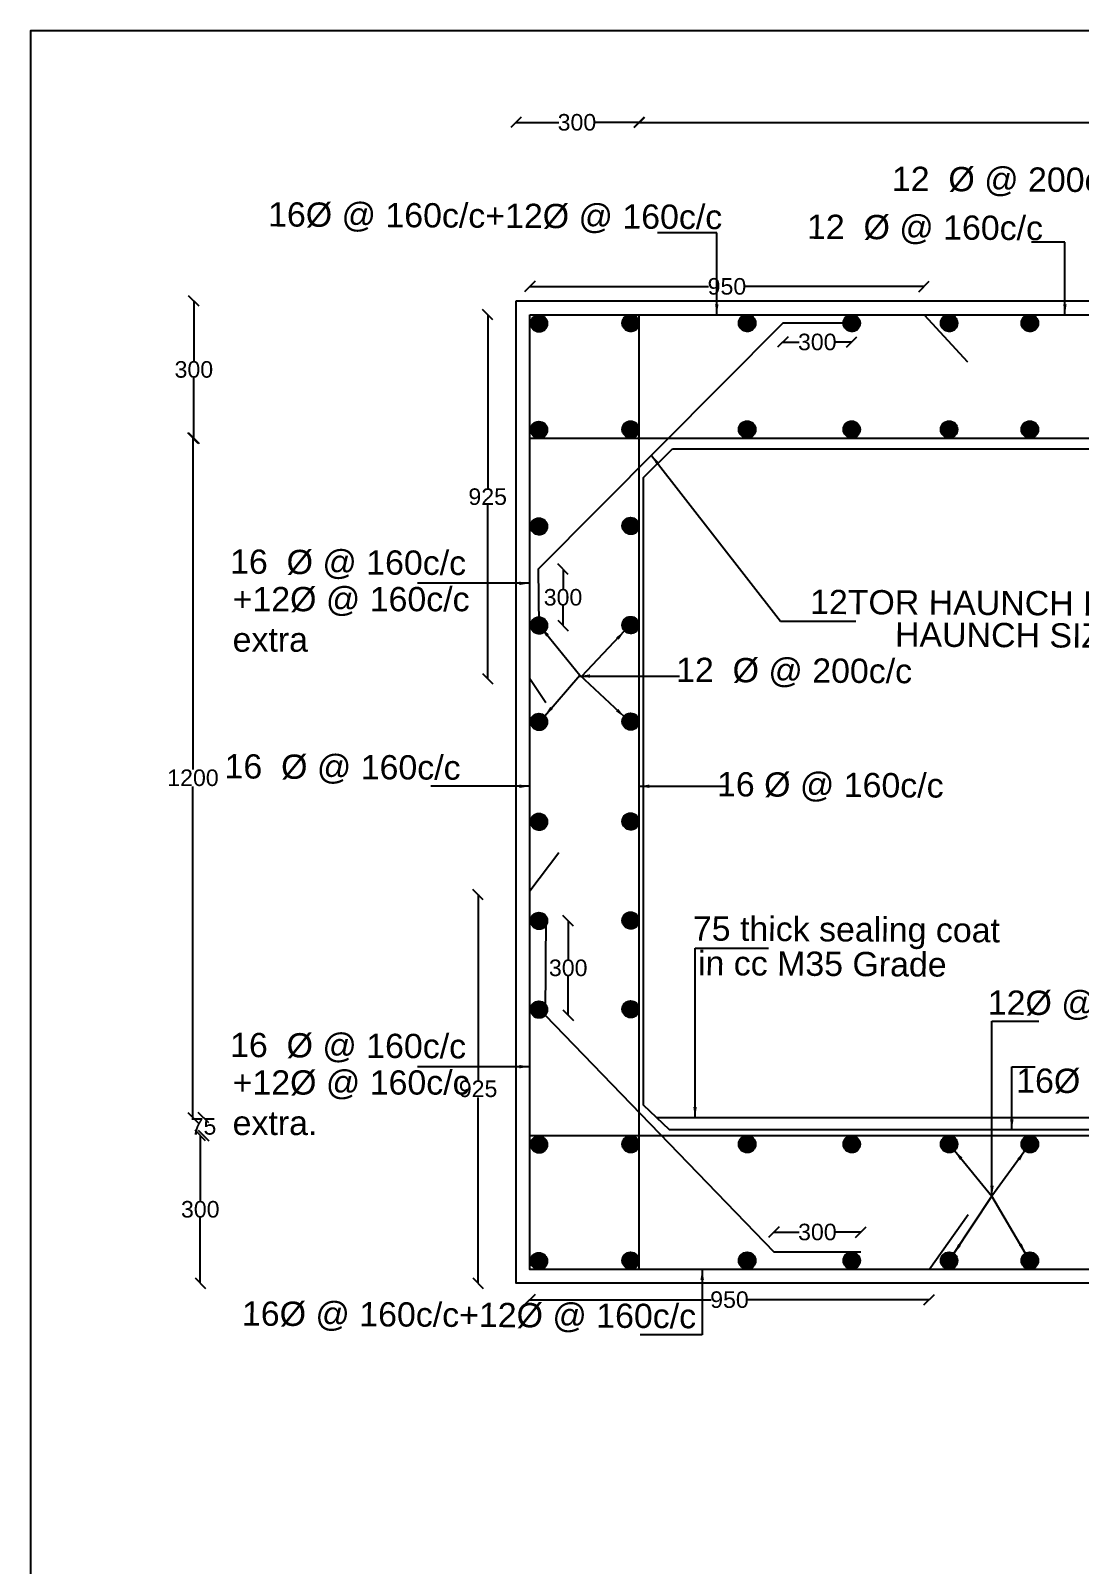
# Model space of a CAD drawing. Header units: millimetres. Extents: x 5124 to 3717425, y 2311 to 45959852.
# Drawn here: x 3680718 to 3690226, y 45945952 to 45959852 of the extents above; entities that cross this region are included whole.
import ezdxf

# ---------------------------------------------------------------- set-up
doc = ezdxf.new("R2010")
doc.units = ezdxf.units.MM
doc.header["$MEASUREMENT"] = 0
doc.layers.add('DIMENSION', color=7, linetype='Continuous')
doc.layers.add('DRAWING', color=7, linetype='Continuous')
doc.styles.get("Standard").update_dxf_attribs({"font": 'arial.ttf', "height": 150})
doc.dimstyles.get("Standard").update_dxf_attribs({"dimtxt": 200, "dimasz": 110, "dimexe": 0.18, "dimexo": 0.0625, "dimgap": 0.09, "dimtad": 0, "dimtih": 1, "dimtoh": 1, "dimdec": 0, "dimzin": 0, "dimdsep": 46, "dimtxsty": 'Standard', "dimblk": 'OBLIQUE', "dimcen": 0.09, "dimse1": 1, "dimse2": 1, "dimadec": 0, "dimazin": 0, "dimtfac": 1, "dimtdec": 0, "dimtofl": 0, "dimtmove": 0, "dimatfit": 3, "dimfxl": 1, "dimtolj": 1, "dimtzin": 0, "dimarcsym": 0})

# ---------------------------------------------------------------- blocks, each defined once
blk = doc.blocks.new('_Oblique')
at = {"color": 0, "linetype": 'ByBlock', "lineweight": -2}
blk.add_line((-0.5, -0.5), (0.5, 0.5), dxfattribs=at)
blk = doc.blocks.new('*D65')
at = {"layer": 'Defpoints', "color": 0, "transparency": 16777216}
for p in [(3688818, 45957534), (3685244, 45957278), (3688818, 45957278)]:
    blk.add_point(p, dxfattribs=at)
at = {"layer": 'DIMENSION', "color": 0, "lineweight": -2, "transparency": 16777216}
for p, q in [((3685244, 45957534), (3686865, 45957534)), ((3688818, 45957534), (3687197, 45957534))]:
    blk.add_line(p, q, dxfattribs=at)
at = {"layer": 'DIMENSION', "color": 0, "lineweight": -2, "transparency": 16777216, "xscale": 95, "yscale": 95, "zscale": 95, "rotation": 180}
blk.add_blockref('_Oblique', (3685244, 45957534), dxfattribs=at)
at = {"layer": 'DIMENSION', "color": 0, "lineweight": -2, "transparency": 16777216, "xscale": 95, "yscale": 95, "zscale": 95}
blk.add_blockref('_Oblique', (3688818, 45957534), dxfattribs=at)
at = {"layer": 'DIMENSION', "color": 0, "transparency": 16777216, "insert": (3687031, 45957534), "char_height": 150, "attachment_point": 5}
blk.add_mtext('\\A1;950', dxfattribs=at)
blk = doc.blocks.new('*D66')
at = {"layer": 'Defpoints', "color": 0, "transparency": 16777216}
for p in [(3686239, 45959021), (3685119, 45957403), (3686239, 45957403)]:
    blk.add_point(p, dxfattribs=at)
at = {"layer": 'DIMENSION', "color": 0, "lineweight": -2, "transparency": 16777216}
for p, q in [((3685119, 45959021), (3685506, 45959021)), ((3686239, 45959021), (3685837, 45959021))]:
    blk.add_line(p, q, dxfattribs=at)
at = {"layer": 'DIMENSION', "color": 0, "lineweight": -2, "transparency": 16777216, "xscale": 95, "yscale": 95, "zscale": 95, "rotation": 180}
blk.add_blockref('_Oblique', (3685119, 45959021), dxfattribs=at)
at = {"layer": 'DIMENSION', "color": 0, "lineweight": -2, "transparency": 16777216, "xscale": 95, "yscale": 95, "zscale": 95}
blk.add_blockref('_Oblique', (3686239, 45959021), dxfattribs=at)
at = {"layer": 'DIMENSION', "color": 0, "transparency": 16777216, "insert": (3685671, 45959021), "char_height": 150, "attachment_point": 5}
blk.add_mtext('\\A1;300', dxfattribs=at)
blk = doc.blocks.new('*D67')
at = {"layer": 'Defpoints', "color": 0, "transparency": 16777216}
for p in [(3694989, 45959021), (3686233, 45957278), (3694989, 45957278)]:
    blk.add_point(p, dxfattribs=at)
at = {"layer": 'DIMENSION', "color": 0, "lineweight": -2, "transparency": 16777216}
for p, q in [((3686233, 45959021), (3690386, 45959021)), ((3694989, 45959021), (3690836, 45959021))]:
    blk.add_line(p, q, dxfattribs=at)
at = {"layer": 'DIMENSION', "color": 0, "lineweight": -2, "transparency": 16777216, "xscale": 95, "yscale": 95, "zscale": 95, "rotation": 180}
blk.add_blockref('_Oblique', (3686233, 45959021), dxfattribs=at)
at = {"layer": 'DIMENSION', "color": 0, "lineweight": -2, "transparency": 16777216, "xscale": 95, "yscale": 95, "zscale": 95}
blk.add_blockref('_Oblique', (3694989, 45959021), dxfattribs=at)
at = {"layer": 'DIMENSION', "color": 0, "transparency": 16777216, "insert": (3690611, 45959021), "char_height": 150, "attachment_point": 5}
blk.add_mtext('\\A1;2500', dxfattribs=at)
blk = doc.blocks.new('*D74')
at = {"layer": 'Defpoints', "color": 0, "transparency": 16777216}
for p in [(3687538, 45957202), (3688162, 45957202), (3688162, 45957030)]:
    blk.add_point(p, dxfattribs=at)
at = {"layer": 'DIMENSION', "color": 0, "lineweight": -2, "transparency": 16777216}
for p, q in [((3687538, 45957030), (3687685, 45957030)), ((3688162, 45957030), (3688016, 45957030))]:
    blk.add_line(p, q, dxfattribs=at)
at = {"layer": 'DIMENSION', "color": 0, "lineweight": -2, "transparency": 16777216, "xscale": 95, "yscale": 95, "zscale": 95, "rotation": 180}
blk.add_blockref('_Oblique', (3687538, 45957030), dxfattribs=at)
at = {"layer": 'DIMENSION', "color": 0, "lineweight": -2, "transparency": 16777216, "xscale": 95, "yscale": 95, "zscale": 95}
blk.add_blockref('_Oblique', (3688162, 45957030), dxfattribs=at)
at = {"layer": 'DIMENSION', "color": 0, "transparency": 16777216, "insert": (3687850, 45957030), "char_height": 150, "attachment_point": 5}
blk.add_mtext('\\A1;300', dxfattribs=at)
blk = doc.blocks.new('*D75')
at = {"layer": 'Defpoints', "color": 0, "transparency": 16777216}
for p in [(3685319, 45954971), (3685545, 45954971), (3685327, 45954461)]:
    blk.add_point(p, dxfattribs=at)
at = {"layer": 'DIMENSION', "color": 0, "lineweight": -2, "transparency": 16777216}
for p, q in [((3685545, 45954971), (3685545, 45954793)), ((3685545, 45954461), (3685545, 45954639))]:
    blk.add_line(p, q, dxfattribs=at)
at = {"layer": 'DIMENSION', "color": 0, "lineweight": -2, "transparency": 16777216, "xscale": 95, "yscale": 95, "zscale": 95}
for p, rotation in [((3685545, 45954971), 90), ((3685545, 45954461), 270)]:
    blk.add_blockref('_Oblique', p, dxfattribs=dict(at, rotation=rotation))
at = {"layer": 'DIMENSION', "color": 0, "transparency": 16777216, "insert": (3685545, 45954716), "char_height": 150, "attachment_point": 5}
blk.add_mtext('\\A1;300', dxfattribs=at)
blk = doc.blocks.new('*D76')
at = {"layer": 'Defpoints', "color": 0, "transparency": 16777216}
for p in [(3685403, 45951784), (3685384, 45950929), (3685592, 45950929)]:
    blk.add_point(p, dxfattribs=at)
at = {"layer": 'DIMENSION', "color": 0, "lineweight": -2, "transparency": 16777216}
for p, q in [((3685592, 45951784), (3685592, 45951433)), ((3685592, 45950929), (3685592, 45951280))]:
    blk.add_line(p, q, dxfattribs=at)
at = {"layer": 'DIMENSION', "color": 0, "lineweight": -2, "transparency": 16777216, "xscale": 95, "yscale": 95, "zscale": 95}
for p, rotation in [((3685592, 45951784), 90), ((3685592, 45950929), 270)]:
    blk.add_blockref('_Oblique', p, dxfattribs=dict(at, rotation=rotation))
at = {"layer": 'DIMENSION', "color": 0, "transparency": 16777216, "insert": (3685592, 45951357), "char_height": 150, "attachment_point": 5}
blk.add_mtext('\\A1;300', dxfattribs=at)
blk = doc.blocks.new('*D77')
at = {"layer": 'Defpoints', "color": 0, "transparency": 16777216}
for p in [(3687456, 45948963), (3687456, 45948784), (3688245, 45948784)]:
    blk.add_point(p, dxfattribs=at)
at = {"layer": 'DIMENSION', "color": 0, "lineweight": -2, "transparency": 16777216}
for p, q in [((3687456, 45948963), (3687685, 45948963)), ((3688245, 45948963), (3688016, 45948963))]:
    blk.add_line(p, q, dxfattribs=at)
at = {"layer": 'DIMENSION', "color": 0, "lineweight": -2, "transparency": 16777216, "xscale": 95, "yscale": 95, "zscale": 95, "rotation": 180}
blk.add_blockref('_Oblique', (3687456, 45948963), dxfattribs=at)
at = {"layer": 'DIMENSION', "color": 0, "lineweight": -2, "transparency": 16777216, "xscale": 95, "yscale": 95, "zscale": 95}
blk.add_blockref('_Oblique', (3688245, 45948963), dxfattribs=at)
at = {"layer": 'DIMENSION', "color": 0, "transparency": 16777216, "insert": (3687851, 45948963), "char_height": 150, "attachment_point": 5}
blk.add_mtext('\\A1;300', dxfattribs=at)
blk = doc.blocks.new('*D91')
at = {"layer": 'Defpoints', "color": 0, "transparency": 16777216}
for p in [(3682256, 45949839), (3685244, 45949839), (3685119, 45948500)]:
    blk.add_point(p, dxfattribs=at)
at = {"layer": 'DIMENSION', "color": 0, "lineweight": -2, "transparency": 16777216}
for p, q in [((3682256, 45949839), (3682256, 45949246)), ((3682256, 45948500), (3682256, 45949093))]:
    blk.add_line(p, q, dxfattribs=at)
at = {"layer": 'DIMENSION', "color": 0, "lineweight": -2, "transparency": 16777216, "xscale": 95, "yscale": 95, "zscale": 95}
for p, rotation in [((3682256, 45949839), 90), ((3682256, 45948500), 270)]:
    blk.add_blockref('_Oblique', p, dxfattribs=dict(at, rotation=rotation))
at = {"layer": 'DIMENSION', "color": 0, "transparency": 16777216, "insert": (3682256, 45949169), "char_height": 150, "attachment_point": 5}
blk.add_mtext('\\A1;300', dxfattribs=at)
blk = doc.blocks.new('*D92')
at = {"layer": 'Defpoints', "color": 0, "transparency": 16777216}
for p in [(3682285, 45950001), (3686515, 45950001), (3686515, 45949839)]:
    blk.add_point(p, dxfattribs=at)
at = {"layer": 'DIMENSION', "color": 0, "lineweight": -2, "transparency": 16777216}
for p, q in [((3682285, 45950001), (3682285, 45949996)), ((3682285, 45949839), (3682285, 45949844))]:
    blk.add_line(p, q, dxfattribs=at)
at = {"layer": 'DIMENSION', "color": 0, "lineweight": -2, "transparency": 16777216, "xscale": 95, "yscale": 95, "zscale": 95}
for p, rotation in [((3682285, 45950001), 90), ((3682285, 45949839), 270)]:
    blk.add_blockref('_Oblique', p, dxfattribs=dict(at, rotation=rotation))
at = {"layer": 'DIMENSION', "color": 0, "transparency": 16777216, "insert": (3682285, 45949920), "char_height": 150, "attachment_point": 5}
blk.add_mtext('\\A1;75', dxfattribs=at)
blk = doc.blocks.new('*D93')
at = {"layer": 'Defpoints', "color": 0, "transparency": 16777216}
for p in [(3682190, 45956159), (3686233, 45956159), (3686393, 45950001)]:
    blk.add_point(p, dxfattribs=at)
at = {"layer": 'DIMENSION', "color": 0, "lineweight": -2, "transparency": 16777216}
for p, q in [((3682190, 45956159), (3682190, 45953157)), ((3682190, 45950001), (3682190, 45953003))]:
    blk.add_line(p, q, dxfattribs=at)
at = {"layer": 'DIMENSION', "color": 0, "lineweight": -2, "transparency": 16777216, "xscale": 95, "yscale": 95, "zscale": 95}
for p, rotation in [((3682190, 45956159), 90), ((3682190, 45950001), 270)]:
    blk.add_blockref('_Oblique', p, dxfattribs=dict(at, rotation=rotation))
at = {"layer": 'DIMENSION', "color": 0, "transparency": 16777216, "insert": (3682190, 45953080), "char_height": 150, "attachment_point": 5}
blk.add_mtext('\\A1;1200', dxfattribs=at)
blk = doc.blocks.new('*D94')
at = {"layer": 'Defpoints', "color": 0, "transparency": 16777216}
for p in [(3682198, 45957403), (3685244, 45957403), (3685244, 45956159)]:
    blk.add_point(p, dxfattribs=at)
at = {"layer": 'DIMENSION', "color": 0, "lineweight": -2, "transparency": 16777216}
for p, q in [((3682198, 45957403), (3682198, 45956857)), ((3682198, 45956159), (3682198, 45956704))]:
    blk.add_line(p, q, dxfattribs=at)
at = {"layer": 'DIMENSION', "color": 0, "lineweight": -2, "transparency": 16777216, "xscale": 95, "yscale": 95, "zscale": 95}
for p, rotation in [((3682198, 45957403), 90), ((3682198, 45956159), 270)]:
    blk.add_blockref('_Oblique', p, dxfattribs=dict(at, rotation=rotation))
at = {"layer": 'DIMENSION', "color": 0, "transparency": 16777216, "insert": (3682198, 45956781), "char_height": 150, "attachment_point": 5}
blk.add_mtext('\\A1;300', dxfattribs=at)
blk = doc.blocks.new('*D95')
at = {"layer": 'Defpoints', "color": 0, "transparency": 16777216}
for p in [(3684775, 45952022), (3685119, 45952022), (3685119, 45948500)]:
    blk.add_point(p, dxfattribs=at)
at = {"layer": 'DRAWING', "color": 0, "lineweight": -2, "transparency": 16777216}
for p, q in [((3684775, 45952022), (3684775, 45950338)), ((3684775, 45948500), (3684775, 45950184))]:
    blk.add_line(p, q, dxfattribs=at)
at = {"layer": 'DRAWING', "color": 0, "lineweight": -2, "transparency": 16777216, "xscale": 95, "yscale": 95, "zscale": 95}
for p, rotation in [((3684775, 45952022), 90), ((3684775, 45948500), 270)]:
    blk.add_blockref('_Oblique', p, dxfattribs=dict(at, rotation=rotation))
at = {"layer": 'DRAWING', "color": 0, "transparency": 16777216, "insert": (3684775, 45950261), "char_height": 150, "attachment_point": 5}
blk.add_mtext('\\A1;925', dxfattribs=at)
blk = doc.blocks.new('*D96')
at = {"layer": 'Defpoints', "color": 0, "transparency": 16777216}
for p in [(3685244, 45948625), (3688864, 45948625), (3688864, 45948350)]:
    blk.add_point(p, dxfattribs=at)
at = {"layer": 'DRAWING', "color": 0, "lineweight": -2, "transparency": 16777216}
for p, q in [((3685244, 45948350), (3686888, 45948350)), ((3688864, 45948350), (3687219, 45948350))]:
    blk.add_line(p, q, dxfattribs=at)
at = {"layer": 'DRAWING', "color": 0, "lineweight": -2, "transparency": 16777216, "xscale": 95, "yscale": 95, "zscale": 95, "rotation": 180}
blk.add_blockref('_Oblique', (3685244, 45948350), dxfattribs=at)
at = {"layer": 'DRAWING', "color": 0, "lineweight": -2, "transparency": 16777216, "xscale": 95, "yscale": 95, "zscale": 95}
blk.add_blockref('_Oblique', (3688864, 45948350), dxfattribs=at)
at = {"layer": 'DRAWING', "color": 0, "transparency": 16777216, "insert": (3687054, 45948350), "char_height": 150, "attachment_point": 5}
blk.add_mtext('\\A1;950', dxfattribs=at)
blk = doc.blocks.new('*D132')
at = {"layer": 'Defpoints', "color": 0, "transparency": 16777216}
for p in [(3684862, 45957278), (3685244, 45957278), (3685244, 45953979)]:
    blk.add_point(p, dxfattribs=at)
at = {"layer": 'DRAWING', "color": 0, "lineweight": -2, "transparency": 16777216}
for p, q in [((3684862, 45957278), (3684862, 45955705)), ((3684862, 45953979), (3684862, 45955552))]:
    blk.add_line(p, q, dxfattribs=at)
at = {"layer": 'DRAWING', "color": 0, "lineweight": -2, "transparency": 16777216, "xscale": 95, "yscale": 95, "zscale": 95}
for p, rotation in [((3684862, 45957278), 90), ((3684862, 45953979), 270)]:
    blk.add_blockref('_Oblique', p, dxfattribs=dict(at, rotation=rotation))
at = {"layer": 'DRAWING', "color": 0, "transparency": 16777216, "insert": (3684862, 45955628), "char_height": 150, "attachment_point": 5}
blk.add_mtext('\\A1;925', dxfattribs=at)

msp = doc.modelspace()

# ---------------------------------------------------------------- hatches: boundary and pattern name
at = {"layer": 'DRAWING'}
h = msp.add_hatch(dxfattribs=at)
h.set_pattern_fill('ANSI31', color=256, style=0)
h.set_pattern_definition([(45, (91210.23217, 12199.74658), (-0.08838834764832, 0.08838834764832), [])])
h.paths.add_polyline_path([(3685402.5, 45957198.2, 0.9586945), (3685251.3, 45957204.6), (3685251.3, 45957191.8, 0.9586945)])
h = msp.add_hatch(dxfattribs=at)
h.set_pattern_fill('ANSI31', color=256, style=0)
h.set_pattern_definition([(45, (92041.19894, 12203.57814), (-0.08838834764832, 0.08838834764832), [])])
h.paths.add_polyline_path([(3686233.5, 45957202, 0.9586945), (3686082.3, 45957208.4), (3686082.3, 45957195.7, 0.9586945)])
h = msp.add_hatch(dxfattribs=at)
h.set_pattern_fill('ANSI31', color=256, style=0)
h.set_pattern_definition([(45, (93098.02886, 12203.57814), (-0.08838834764832, 0.08838834764832), [])])
h.paths.add_polyline_path([(3687290.3, 45957202, 0.9586945), (3687139.1, 45957208.4), (3687139.1, 45957195.7, 0.9586945)])
h = msp.add_hatch(dxfattribs=at)
h.set_pattern_fill('ANSI31', color=256, style=0)
h.set_pattern_definition([(45, (94045.7615, 12203.57814), (-0.08838834764832, 0.08838834764832), [])])
h.paths.add_polyline_path([(3688238, 45957202, 0.9586945), (3688086.8, 45957208.4), (3688086.8, 45957195.7, 0.9586945)])
h = msp.add_hatch(dxfattribs=at)
h.set_pattern_fill('ANSI31', color=256, style=0)
h.set_pattern_definition([(45, (94929.10587, 12203.57814), (-0.08838834764832, 0.08838834764832), [])])
h.paths.add_polyline_path([(3689121.4, 45957202, 0.9586945), (3688970.2, 45957208.4), (3688970.2, 45957195.7, 0.9586945)])
h = msp.add_hatch(dxfattribs=at)
h.set_pattern_fill('ANSI31', color=256, style=0)
h.set_pattern_definition([(45, (95660.88139, 12203.57814), (-0.08838834764832, 0.08838834764832), [])])
h.paths.add_polyline_path([(3689853.2, 45957202, 0.9586945), (3689701.9, 45957208.4), (3689701.9, 45957195.7, 0.9586945)])
h = msp.add_hatch(dxfattribs=at)
h.set_pattern_fill('ANSI31', color=256, style=0)
h.set_pattern_definition([(45, (91210.23217, 11235.88348), (-0.08838834764832, 0.08838834764832), [])])
h.paths.add_polyline_path([(3685402.5, 45956234.3, 0.9586945), (3685251.3, 45956240.7), (3685251.3, 45956228, 0.9586945)])
h = msp.add_hatch(dxfattribs=at)
h.set_pattern_fill('ANSI31', color=256, style=0)
h.set_pattern_definition([(45, (92041.19894, 11239.71504), (-0.08838834764832, 0.08838834764832), [])])
h.paths.add_polyline_path([(3686233.5, 45956238.2, 0.9586945), (3686082.3, 45956244.6), (3686082.3, 45956231.8, 0.9586945)])
h = msp.add_hatch(dxfattribs=at)
h.set_pattern_fill('ANSI31', color=256, style=0)
h.set_pattern_definition([(45, (93098.02886, 11239.71504), (-0.08838834764832, 0.08838834764832), [])])
h.paths.add_polyline_path([(3687290.3, 45956238.2, 0.9586945), (3687139.1, 45956244.6), (3687139.1, 45956231.8, 0.9586945)])
h = msp.add_hatch(dxfattribs=at)
h.set_pattern_fill('ANSI31', color=256, style=0)
h.set_pattern_definition([(45, (94045.7615, 11239.71504), (-0.08838834764832, 0.08838834764832), [])])
h.paths.add_polyline_path([(3688238, 45956238.2, 0.9586945), (3688086.8, 45956244.6), (3688086.8, 45956231.8, 0.9586945)])
h = msp.add_hatch(dxfattribs=at)
h.set_pattern_fill('ANSI31', color=256, style=0)
h.set_pattern_definition([(45, (94929.10587, 11239.71504), (-0.08838834764832, 0.08838834764832), [])])
h.paths.add_polyline_path([(3689121.4, 45956238.2, 0.9586945), (3688970.2, 45956244.6), (3688970.2, 45956231.8, 0.9586945)])
h = msp.add_hatch(dxfattribs=at)
h.set_pattern_fill('ANSI31', color=256, style=0)
h.set_pattern_definition([(45, (95660.88139, 11239.71504), (-0.08838834764832, 0.08838834764832), [])])
h.paths.add_polyline_path([(3689853.2, 45956238.2, 0.9586945), (3689701.9, 45956244.6), (3689701.9, 45956231.8, 0.9586945)])
h = msp.add_hatch(dxfattribs=at)
h.set_pattern_fill('ANSI31', color=256, style=0)
h.set_pattern_definition([(45, (91210.23217, 10360.90064), (-0.08838834764832, 0.08838834764832), [])])
h.paths.add_polyline_path([(3685402.5, 45955359.4, 0.9586945), (3685251.3, 45955365.7), (3685251.3, 45955353, 0.9586945)])
h = msp.add_hatch(dxfattribs=at)
h.set_pattern_fill('ANSI31', color=256, style=0)
h.set_pattern_definition([(45, (92041.19894, 10364.7322), (-0.08838834764832, 0.08838834764832), [])])
h.paths.add_polyline_path([(3686233.5, 45955363.2, 0.9586945), (3686082.3, 45955369.6), (3686082.3, 45955356.8, 0.9586945)])
h = msp.add_hatch(dxfattribs=at)
h.set_pattern_fill('ANSI31', color=256, style=0)
h.set_pattern_definition([(45, (91210.23217, 9462.9945), (-0.08838834764832, 0.08838834764832), [])])
h.paths.add_polyline_path([(3685402.5, 45954461.5, 0.9586945), (3685251.3, 45954467.8), (3685251.3, 45954455.1, 0.9586945)])
h = msp.add_hatch(dxfattribs=at)
h.set_pattern_fill('ANSI31', color=256, style=0)
h.set_pattern_definition([(45, (92041.19894, 9466.82607), (-0.08838834764832, 0.08838834764832), [])])
h.paths.add_polyline_path([(3686233.5, 45954465.3, 0.9586945), (3686082.3, 45954471.7), (3686082.3, 45954458.9, 0.9586945)])
h = msp.add_hatch(dxfattribs=at)
h.set_pattern_fill('ANSI31', color=256, style=0)
h.set_pattern_definition([(45, (91210.23217, 8588.40803), (-0.08838834764832, 0.08838834764832), [])])
h.paths.add_polyline_path([(3685402.5, 45953586.9, 0.9586945), (3685251.3, 45953593.2), (3685251.3, 45953580.5, 0.9586945)])
h = msp.add_hatch(dxfattribs=at)
h.set_pattern_fill('ANSI31', color=256, style=0)
h.set_pattern_definition([(45, (92041.19894, 8592.23959), (-0.08838834764832, 0.08838834764832), [])])
h.paths.add_polyline_path([(3686233.5, 45953590.7, 0.9586945), (3686082.3, 45953597.1), (3686082.3, 45953584.3, 0.9586945)])
h = msp.add_hatch(dxfattribs=at)
h.set_pattern_fill('ANSI31', color=256, style=0)
h.set_pattern_definition([(45, (91210.23217, 7683.30121), (-0.08838834764832, 0.08838834764832), [])])
h.paths.add_polyline_path([(3685402.5, 45952681.8, 0.9586945), (3685251.3, 45952688.1), (3685251.3, 45952675.4, 0.9586945)])
h = msp.add_hatch(dxfattribs=at)
h.set_pattern_fill('ANSI31', color=256, style=0)
h.set_pattern_definition([(45, (92041.19894, 7687.13277), (-0.08838834764832, 0.08838834764832), [])])
h.paths.add_polyline_path([(3686233.5, 45952685.6, 0.9586945), (3686082.3, 45952692), (3686082.3, 45952679.2, 0.9586945)])
h = msp.add_hatch(dxfattribs=at)
h.set_pattern_fill('ANSI31', color=256, style=0)
h.set_pattern_definition([(45, (91210.23217, 6785.46113), (-0.08838834764832, 0.08838834764832), [])])
h.paths.add_polyline_path([(3685402.5, 45951783.9, 0.9586945), (3685251.3, 45951790.3), (3685251.3, 45951777.5, 0.9586945)])
h = msp.add_hatch(dxfattribs=at)
h.set_pattern_fill('ANSI31', color=256, style=0)
h.set_pattern_definition([(45, (92041.19894, 6789.2927), (-0.08838834764832, 0.08838834764832), [])])
h.paths.add_polyline_path([(3686233.5, 45951787.7, 0.9586945), (3686082.3, 45951794.1), (3686082.3, 45951781.4, 0.9586945)])
h = msp.add_hatch(dxfattribs=at)
h.set_pattern_fill('ANSI31', color=256, style=0)
h.set_pattern_definition([(45, (91210.23217, 5980.83365), (-0.08838834764832, 0.08838834764832), [])])
h.paths.add_polyline_path([(3685402.5, 45950979.3, 0.9586945), (3685251.3, 45950985.7), (3685251.3, 45950972.9, 0.9586945)])
h = msp.add_hatch(dxfattribs=at)
h.set_pattern_fill('ANSI31', color=256, style=0)
h.set_pattern_definition([(45, (92041.19894, 5984.66521), (-0.08838834764832, 0.08838834764832), [])])
h.paths.add_polyline_path([(3686233.5, 45950983.1, 0.9586945), (3686082.3, 45950989.5), (3686082.3, 45950976.7, 0.9586945)])
h = msp.add_hatch(dxfattribs=at)
h.set_pattern_fill('ANSI31', color=256, style=0)
h.set_pattern_definition([(45, (91210.23217, 4757.44315), (-0.08838834764832, 0.08838834764832), [])])
h.paths.add_polyline_path([(3685402.5, 45949755.9, 0.9586945), (3685251.3, 45949762.3), (3685251.3, 45949749.5, 0.9586945)])
h = msp.add_hatch(dxfattribs=at)
h.set_pattern_fill('ANSI31', color=256, style=0)
h.set_pattern_definition([(45, (92041.19894, 4761.27471), (-0.08838834764832, 0.08838834764832), [])])
h.paths.add_polyline_path([(3686233.5, 45949759.7, 0.9586945), (3686082.3, 45949766.1), (3686082.3, 45949753.3, 0.9586945)])
h = msp.add_hatch(dxfattribs=at)
h.set_pattern_fill('ANSI31', color=256, style=0)
h.set_pattern_definition([(45, (93098.02886, 4761.27471), (-0.08838834764832, 0.08838834764832), [])])
h.paths.add_polyline_path([(3687290.3, 45949759.7, 0.9586945), (3687139.1, 45949766.1), (3687139.1, 45949753.3, 0.9586945)])
h = msp.add_hatch(dxfattribs=at)
h.set_pattern_fill('ANSI31', color=256, style=0)
h.set_pattern_definition([(45, (94045.7615, 4761.27471), (-0.08838834764832, 0.08838834764832), [])])
h.paths.add_polyline_path([(3688238, 45949759.7, 0.9586945), (3688086.8, 45949766.1), (3688086.8, 45949753.3, 0.9586945)])
h = msp.add_hatch(dxfattribs=at)
h.set_pattern_fill('ANSI31', color=256, style=0)
h.set_pattern_definition([(45, (94929.10587, 4761.27471), (-0.08838834764832, 0.08838834764832), [])])
h.paths.add_polyline_path([(3689121.4, 45949759.7, 0.9586945), (3688970.2, 45949766.1), (3688970.2, 45949753.3, 0.9586945)])
h = msp.add_hatch(dxfattribs=at)
h.set_pattern_fill('ANSI31', color=256, style=0)
h.set_pattern_definition([(45, (95660.88139, 4761.27471), (-0.08838834764832, 0.08838834764832), [])])
h.paths.add_polyline_path([(3689853.2, 45949759.7, 0.9586945), (3689701.9, 45949766.1), (3689701.9, 45949753.3, 0.9586945)])
h = msp.add_hatch(dxfattribs=at)
h.set_pattern_fill('ANSI31', color=256, style=0)
h.set_pattern_definition([(45, (91210.23217, 3702.24489), (-0.08838834764832, 0.08838834764832), [])])
h.paths.add_polyline_path([(3685402.5, 45948700.7, 0.9586945), (3685251.3, 45948707.1), (3685251.3, 45948694.3, 0.9586945)])
h = msp.add_hatch(dxfattribs=at)
h.set_pattern_fill('ANSI31', color=256, style=0)
h.set_pattern_definition([(45, (92041.19894, 3706.07645), (-0.08838834764832, 0.08838834764832), [])])
h.paths.add_polyline_path([(3686233.5, 45948704.5, 0.9586945), (3686082.3, 45948710.9), (3686082.3, 45948698.2, 0.9586945)])
h = msp.add_hatch(dxfattribs=at)
h.set_pattern_fill('ANSI31', color=256, style=0)
h.set_pattern_definition([(45, (93098.02886, 3706.07645), (-0.08838834764832, 0.08838834764832), [])])
h.paths.add_polyline_path([(3687290.3, 45948704.5, 0.9586945), (3687139.1, 45948710.9), (3687139.1, 45948698.2, 0.9586945)])
h = msp.add_hatch(dxfattribs=at)
h.set_pattern_fill('ANSI31', color=256, style=0)
h.set_pattern_definition([(45, (94045.7615, 3706.07645), (-0.08838834764832, 0.08838834764832), [])])
h.paths.add_polyline_path([(3688238, 45948704.5, 0.9586945), (3688086.8, 45948710.9), (3688086.8, 45948698.2, 0.9586945)])
h = msp.add_hatch(dxfattribs=at)
h.set_pattern_fill('ANSI31', color=256, style=0)
h.set_pattern_definition([(45, (94929.10587, 3706.07645), (-0.08838834764832, 0.08838834764832), [])])
h.paths.add_polyline_path([(3689121.4, 45948704.5, 0.9586945), (3688970.2, 45948710.9), (3688970.2, 45948698.2, 0.9586945)])
h = msp.add_hatch(dxfattribs=at)
h.set_pattern_fill('ANSI31', color=256, style=0)
h.set_pattern_definition([(45, (95660.88139, 3706.07645), (-0.08838834764832, 0.08838834764832), [])])
h.paths.add_polyline_path([(3689853.2, 45948704.5, 0.9586945), (3689701.9, 45948710.9), (3689701.9, 45948698.2, 0.9586945)])

# ---------------------------------------------------------------- linework, layer by layer
at = {"layer": 'DIMENSION'}
for points in [[(3685118.9, 45957402.7), (3705679, 45957402.7), (3705679, 45948499.8), (3685118.9, 45948499.8)], [(3685244.1, 45957277.5), (3705553.9, 45957277.5), (3705553.9, 45948625), (3685244.1, 45948625)]]:
    msp.add_lwpolyline(points, close=True, dxfattribs=at)
for points in [[(3686233.3, 45957277.5), (3686233.3, 45948625)], [(3688817.9, 45957277.5), (3689212.9, 45956852.2)], [(3685244.1, 45956158.6), (3705553.9, 45956158.6)], [(3685244.1, 45949838.8), (3705553.9, 45949838.8)], [(3688863.6, 45948625), (3689218, 45949123.4)]]:
    msp.add_lwpolyline(points, dxfattribs=at)
at = {"layer": 'DRAWING'}
msp.add_lwpolyline([(3717166.2, 45959852.3), (3680718.4, 45959852.3), (3680718.4, 45932051.3), (3717166.2, 45932051.3)], close=True, dxfattribs=at)
for points in [[(3688162.3, 45957202), (3687538.5, 45957202), (3685319.2, 45954970.6), (3685326.8, 45954461.5)], [(3686538.8, 45956060.8), (3694586.7, 45956060.8), (3694906.1, 45955728.7), (3694906.1, 45950156.7), (3694598.1, 45949889.8), (3686511, 45949889.8), (3686275.5, 45950112.4), (3686275.5, 45955801.1), (3686538.8, 45956060.8)], [(3685244.1, 45953979.2), (3685388.7, 45953764.4)], [(3685244.1, 45952056.8), (3685508.4, 45952402.6)], [(3685388.6, 45951827.7), (3685383.7, 45950929.3), (3687456.4, 45948784), (3688245.2, 45948784)], [(3686393.2, 45950001.1), (3694727.8, 45950002.2)]]:
    msp.add_lwpolyline(points, dxfattribs=at)
for centre in [(3685326.8, 45957198.2), (3686157.7, 45957202), (3687214.6, 45957202), (3688162.3, 45957202), (3689045.6, 45957202), (3689777.4, 45957202), (3685326.8, 45956234.3), (3686157.7, 45956238.2), (3687214.6, 45956238.2), (3688162.3, 45956238.2), (3689045.6, 45956238.2), (3689777.4, 45956238.2), (3685326.8, 45955359.4), (3686157.7, 45955363.2), (3685326.8, 45954461.5), (3686157.7, 45954465.3), (3685326.8, 45953586.9), (3686157.7, 45953590.7), (3685326.8, 45952681.8), (3686157.7, 45952685.6), (3685326.8, 45951783.9), (3686157.7, 45951787.7), (3685326.8, 45950979.3), (3686157.7, 45950983.1), (3685326.8, 45949755.9), (3686157.7, 45949759.7), (3687214.6, 45949759.7), (3688162.3, 45949759.7), (3689045.6, 45949759.7), (3689777.4, 45949759.7), (3685326.8, 45948700.7), (3686157.7, 45948704.5), (3687214.6, 45948704.5), (3688162.3, 45948704.5), (3689045.6, 45948704.5), (3689777.4, 45948704.5)]:
    msp.add_circle(centre, 75.7, dxfattribs=at)

# ---------------------------------------------------------------- texts
for s, p in [('12  Ø @ 200c/c ', (3688526, 45958400.5)), ('16Ø @ 160c/c+12Ø @ 160c/c', (3682870.5, 45958077.9)), ('12  Ø @ 160c/c ', (3687756.3, 45957966)), ('16  Ø @ 160c/c ', (3682525.8, 45954930.8)), ('12TOR HAUNCH BARS @300C/C', (3687783.9, 45954565.6)), (' HAUNCH SIZE 150*150', (3688469.1, 45954270.8)), ('12  Ø @ 200c/c ', (3686569.5, 45953950.1)), ('16  Ø @ 160c/c ', (3682475.9, 45953075.4)), ('16 Ø @ 160c/c ', (3686940.6, 45952913.1)), ('75 thick sealing coat', (3686721.6, 45951605.4)), ('in cc M35 Grade', (3686768.1, 45951291.8)), ('12Ø @ 200c/c ', (3689395.6, 45950934)), ('16  Ø @ 160c/c ', (3682525.8, 45950549.9)), ('16Ø @ 200c/c ', (3689653.3, 45950226.9)), ('16Ø @ 160c/c+12Ø @ 160c/c', (3682633.6, 45948115.5))]:
    msp.add_text(s, height=220, rotation=359.65712, dxfattribs=at).set_placement(p)
at = {"layer": 'DRAWING', "char_height": 220, "width": 2208.839, "attachment_point": 1}
for s, insert in [('+12Ø @ 160c/c\\Pextra ', (3682549.3, 45954810.1)), ('+12Ø @ 160c/c\\Pextra. ', (3682549.3, 45950429.2))]:
    msp.add_mtext(s, dxfattribs=dict(at, insert=insert))

# ---------------------------------------------------------------- dimensions: what is measured, and where the dimension line sits
at = {"layer": 'DIMENSION'}
dim = msp.add_linear_dim(base=(3686238.9, 45959021.3), p1=(3685118.9, 45957402.7), p2=(3686238.9, 45957402.7), text='300', dimstyle='Standard', override={"dimasz": 95, "dimfxl": 2000, "dimarcsym": 1}, dxfattribs=at)
dim.commit()
dim.dimension.update_dxf_attribs({"geometry": '*D66', "text_midpoint": (3685671.3, 45959021.3), "dimtype": 160})
for base, p1, p2, text, picture, middle in [((3694989.4, 45959021), (3686233.3, 45957277.5), (3694989.4, 45957277.5), '2500', '*D67', (3690611.4, 45959021)), ((3688817.9, 45957534.5), (3685244.1, 45957277.5), (3688817.9, 45957277.5), '950', '*D65', (3687031, 45957534.5)), ((3688162.3, 45957030.3), (3687538.5, 45957202), (3688162.3, 45957202), '300', '*D74', (3687850.4, 45957030.3)), ((3687456.4, 45948963.4), (3688245.2, 45948784), (3687456.4, 45948784), '300', '*D77', (3687850.8, 45948963.4))]:
    dim = msp.add_linear_dim(base=base, p1=p1, p2=p2, text=text, dimstyle='Standard', override={"dimasz": 95, "dimfxl": 2000, "dimarcsym": 1}, dxfattribs=at)
    dim.commit()
    dim.dimension.update_dxf_attribs({"geometry": picture, "text_midpoint": middle})
for base, p1, p2, text, picture, middle in [((3682198.3, 45957402.7), (3685244.1, 45956158.6), (3685244.1, 45957402.7), '300', '*D94', (3682198.3, 45956780.6)), ((3682190, 45956158.6), (3686393.2, 45950001.1), (3686233.3, 45956158.6), '1200', '*D93', (3682190, 45953079.9)), ((3685544.7, 45954970.6), (3685326.8, 45954461.5), (3685319.2, 45954970.6), '300', '*D75', (3685544.7, 45954716)), ((3685591.9, 45950929.3), (3685402.5, 45951783.9), (3685383.7, 45950929.3), '300', '*D76', (3685591.9, 45951356.6)), ((3682284.5, 45950001.1), (3686515.4, 45949838.8), (3686515.3, 45950001.1), '75', '*D92', (3682284.5, 45949919.9)), ((3682256.4, 45949838.8), (3685118.9, 45948499.8), (3685244.1, 45949838.8), '300', '*D91', (3682256.4, 45949169.3))]:
    dim = msp.add_linear_dim(base=base, p1=p1, p2=p2, angle=90, text=text, dimstyle='Standard', override={"dimasz": 95, "dimfxl": 2000, "dimarcsym": 1}, dxfattribs=at)
    dim.commit()
    dim.dimension.update_dxf_attribs({"geometry": picture, "text_midpoint": middle})
at = {"layer": 'DRAWING'}
for base, p1, p2, picture, middle in [((3684862.4, 45957277.5), (3685244.1, 45953979.2), (3685244.1, 45957277.5), '*D132', (3684862.4, 45955628.4)), ((3684775.3, 45952022.1), (3685118.9, 45948499.8), (3685118.9, 45952022.1), '*D95', (3684775.3, 45950261))]:
    dim = msp.add_linear_dim(base=base, p1=p1, p2=p2, angle=90, text='925', dimstyle='Standard', override={"dimasz": 95, "dimfxl": 2000, "dimarcsym": 1}, dxfattribs=at)
    dim.commit()
    dim.dimension.update_dxf_attribs({"geometry": picture, "text_midpoint": middle})
dim = msp.add_linear_dim(base=(3688863.6, 45948350.4), p1=(3685244.1, 45948625), p2=(3688863.6, 45948625), text='950', dimstyle='Standard', override={"dimasz": 95, "dimfxl": 2000, "dimarcsym": 1}, dxfattribs=at)
dim.commit()
dim.dimension.update_dxf_attribs({"geometry": '*D96', "text_midpoint": (3687053.8, 45948350.4)})

# ---------------------------------------------------------------- leaders
for points in [[(3686938.9, 45957277.5), (3686938.9, 45958021.2), (3686402.4, 45958021.2)], [(3690095.4, 45957277.5), (3690095.4, 45957936), (3689793.8, 45957936)], [(3686346.3, 45956003.3), (3687516.5, 45954500.3), (3688199.3, 45954500.3)], [(3685244.1, 45954843.2), (3684225.6, 45954843.2)], [(3685344, 45954444.8), (3685698.4, 45954011.5)], [(3686103.9, 45954412), (3685713.5, 45953997.4)], [(3685378.7, 45953642), (3685698.4, 45954011.5)], [(3685694.9, 45954002.9), (3686600.3, 45954002.9)], [(3686104.3, 45953629.5), (3685698.4, 45954011.5)], [(3685244.1, 45953004), (3684347.1, 45953004)], [(3686233.3, 45953004), (3687045.6, 45953004)], [(3686742, 45950001.2), (3686742, 45951536), (3687409, 45951536)], [(3689434.2, 45949287.4), (3689434.2, 45950875.1), (3689859.2, 45950875.1)], [(3685244.1, 45950462.3), (3684225.6, 45950462.3)], [(3689614, 45949889.8), (3689614, 45950462.2), (3689824.4, 45950462.2)], [(3689094.3, 45949701.7), (3689434.2, 45949287.4)], [(3689732.9, 45949698.5), (3689434.2, 45949287.4)], [(3689087.7, 45948767.6), (3689434.2, 45949287.4)], [(3689739, 45948769.8), (3689434.2, 45949287.4)], [(3686806.7, 45948625), (3686806.7, 45948031), (3686244.7, 45948031)]]:
    msp.add_leader(points, dimstyle='Standard', override={"dimasz": 95, "dimgap": 0.09, "dimtad": 0, "dimfxl": 2000, "dimarcsym": 1}, dxfattribs=at)

doc.saveas('drawing.dxf')
